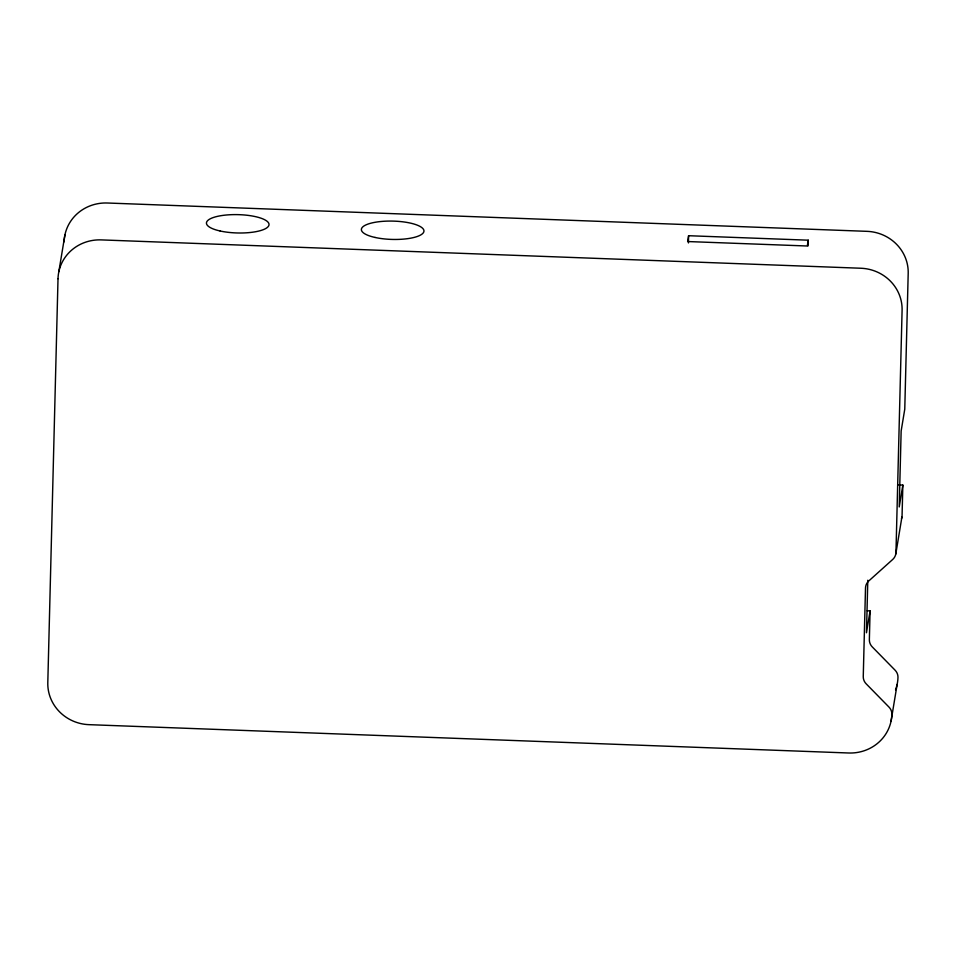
<?xml version="1.0" encoding="UTF-8"?>
<svg xmlns="http://www.w3.org/2000/svg" width="956" height="956" viewBox="0 0 956 956"><rect width="100%" height="100%" fill="white"/><g stroke="black" fill="none" stroke-linecap="round" stroke-linejoin="round"><path stroke-width="1.43" d="M688.428 242.932L688.607 235.714L808.238 240.183L808.095 245.943M867.797 580.232L866.471 632.753L870.091 610.896L867.283 610.788M870.091 610.896L869.363 639.672A10.564 10.098 9.4 0 0 872.278 646.925L895.067 670.168A10.564 10.098 9.4 0 1 897.983 677.469A42.267 40.379 9.4 0 1 895.545 689.826M898.628 484.931L902.846 485.086L902.07 515.547A10.564 10.098 9.4 0 1 901.484 518.654M58.83 271.731L64.936 234.841M688.607 235.714L687.639 241.545L807.282 246.003L808.238 240.183M902.846 485.086L899.226 506.943L901.15 430.989L904.77 409.144L908.2 273.308A42.267 40.379 9.4 0 0 867.02 231.34L107.347 203.007A42.267 40.379 9.4 0 0 64.124 241.832M895.796 554.014L901.902 517.124M891.028 721.326L897.134 684.436M58.017 278.722L47.8 682.692A42.267 40.379 9.4 0 0 88.98 724.66L848.653 752.993A42.267 40.379 9.4 0 0 891.876 714.359A10.564 10.098 9.4 0 0 888.961 707.058L866.172 683.827A10.564 10.098 9.4 0 1 863.256 676.573L865.503 587.988A10.564 10.098 9.4 0 1 868.765 580.961L892.701 559.463A10.564 10.098 9.4 0 0 895.963 552.437L902.094 310.21A42.267 40.379 9.4 0 0 860.914 268.242L101.24 239.896A42.267 40.379 9.4 0 0 58.017 278.722M220.095 230.982A31.285 9.166 1.4 0 0 268.923 225.234A31.285 9.166 1.4 0 0 224.206 215.231A31.285 9.166 1.4 0 0 220.095 230.982M375.027 237.446A31.285 9.166 1.4 0 0 423.855 231.699A31.285 9.166 1.4 0 0 379.138 221.696A31.285 9.166 1.4 0 0 375.027 237.446"/></g></svg>
